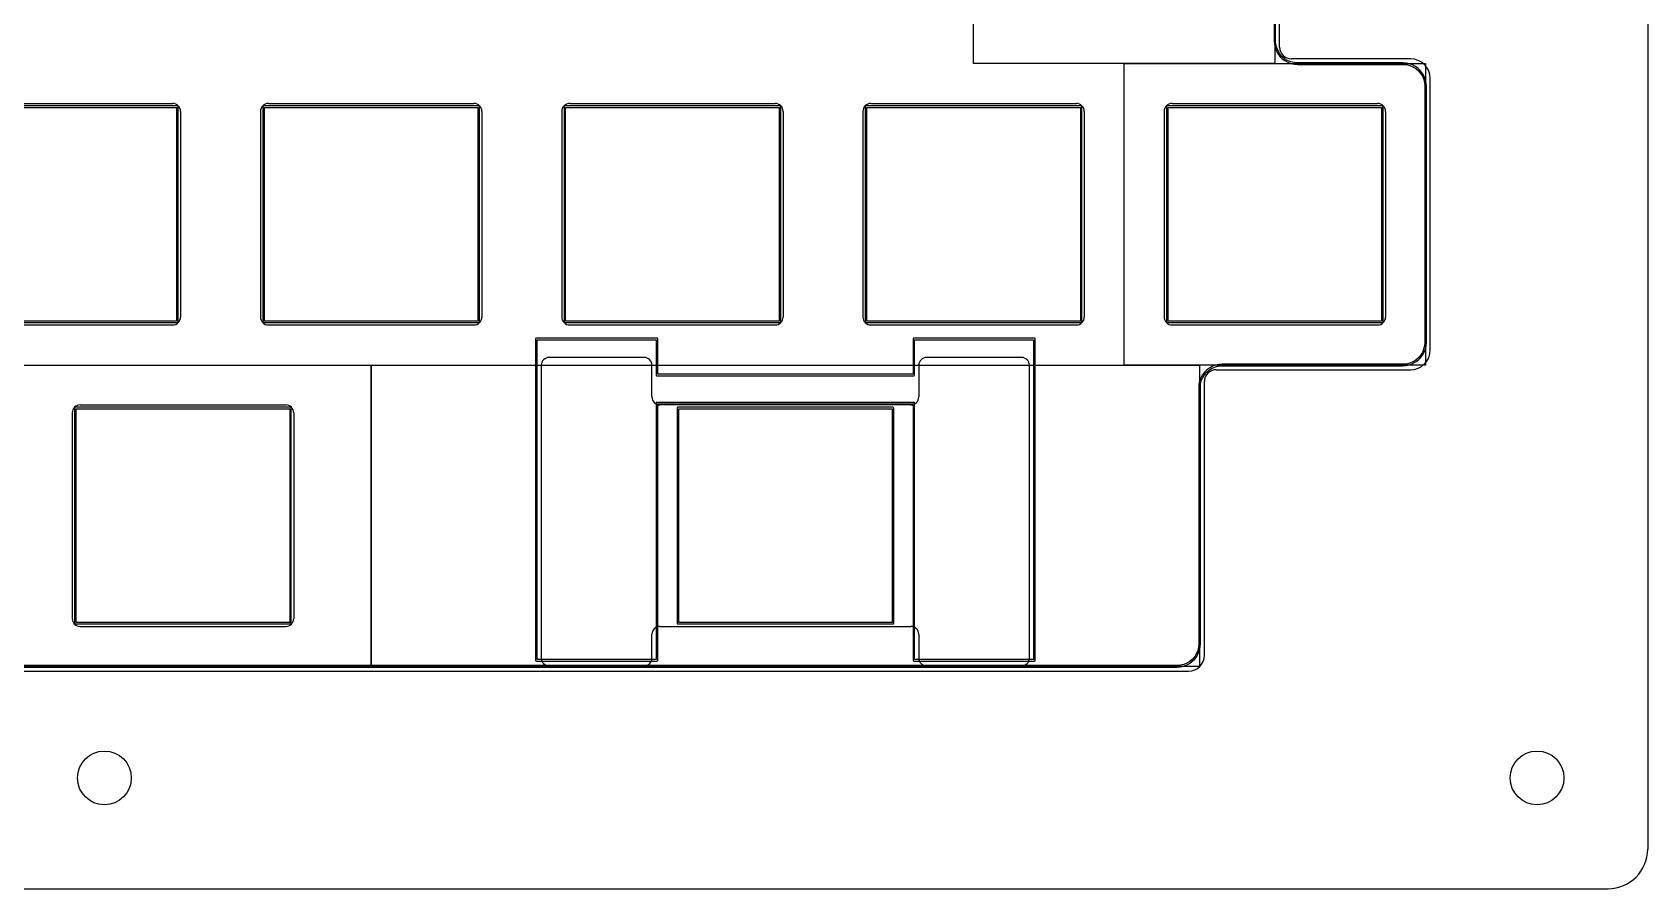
# Model space of a CAD drawing. Header units: millimetres. Extents: x 48 to 497, y 27 to 150.
# Drawn here: x 140.9 to 243, y 26.9 to 81 of the extents above; entities that cross this region are included whole.
import ezdxf

# ---------------------------------------------------------------- set-up
doc = ezdxf.new("R2010")
doc.units = ezdxf.units.MM
doc.layers.add('BLACK', color=20, linetype='Continuous')
doc.layers.add('ref', color=150, linetype='Continuous')

msp = doc.modelspace()

# ---------------------------------------------------------------- linework, layer by layer
for p, q in [((243.03, 133.48), (243.03, 29.38)), ((219.75, 80.08), (219.75, 97.13)), ((228.03, 79.33), (220.5, 79.33)), ((229.28, 60.93), (229.28, 78.08)), ((215.74, 59.68), (228.03, 59.68)), ((214.99, 41.63), (214.99, 58.93)), ((62.58, 40.63), (213.99, 40.63)), ((50.33, 26.88), (240.53, 26.88))]:
    msp.add_line(p, q)
for centre in [(145.43, 33.88), (236.03, 33.88)]:
    msp.add_circle(centre, 1.7)
for centre, radius, start, end in [((220.5, 80.08), 0.75, 180, 270), ((228.03, 78.08), 1.25, 0, 90), ((228.03, 60.93), 1.25, 270, 0), ((215.74, 58.93), 0.75, 90, 180), ((213.99, 41.63), 1, 270, 0), ((240.53, 29.38), 2.5, 270, 0)]:
    msp.add_arc(centre, radius, start, end)
at = {"layer": 'BLACK', "linetype": 'Continuous'}
for p, q in [((219.4, 96.65), (219.4, 80.46)), ((219.4, 96.65), (219.4, 80.46)), ((219.5, 80.46), (219.5, 96.65)), ((219.5, 80.46), (219.5, 96.65)), ((219.4, 80.46), (219.42, 80.25)), ((219.4, 80.46), (219.42, 80.25)), ((219.42, 80.25), (219.46, 80.04)), ((219.42, 80.25), (219.46, 80.04)), ((219.46, 80.04), (219.54, 79.85)), ((219.46, 80.04), (219.54, 79.85)), ((219.5, 80.45), (219.5, 80.46)), ((219.5, 80.46), (219.5, 80.46)), ((219.5, 80.45), (219.5, 80.46)), ((219.5, 80.46), (219.5, 80.46)), ((219.52, 80.24), (219.5, 80.45)), ((219.52, 80.24), (219.5, 80.45)), ((219.57, 80.03), (219.52, 80.24)), ((219.57, 80.03), (219.52, 80.24)), ((219.54, 79.85), (219.64, 79.66)), ((219.54, 79.85), (219.64, 79.66)), ((219.65, 79.83), (219.57, 80.03)), ((219.65, 79.83), (219.57, 80.03)), ((219.76, 79.65), (219.65, 79.83)), ((219.76, 79.65), (219.65, 79.83)), ((219.64, 79.66), (219.76, 79.49)), ((219.64, 79.66), (219.76, 79.49)), ((219.9, 79.48), (219.76, 79.65)), ((219.9, 79.48), (219.76, 79.65)), ((219.76, 79.49), (219.91, 79.34)), ((219.76, 79.49), (219.91, 79.34)), ((220.07, 79.34), (219.9, 79.48)), ((220.07, 79.34), (219.9, 79.48)), ((219.91, 79.34), (220.08, 79.22)), ((219.91, 79.34), (220.08, 79.22)), ((220.25, 79.23), (220.07, 79.34)), ((220.25, 79.23), (220.07, 79.34)), ((220.08, 79.22), (220.27, 79.12)), ((220.08, 79.22), (220.27, 79.12)), ((220.45, 79.15), (220.25, 79.23)), ((220.45, 79.15), (220.25, 79.23)), ((220.27, 79.12), (220.47, 79.04)), ((220.27, 79.12), (220.47, 79.04)), ((220.67, 79.09), (220.45, 79.15)), ((220.67, 79.09), (220.45, 79.15)), ((220.47, 79.04), (220.67, 79)), ((220.47, 79.04), (220.67, 79)), ((220.87, 79.08), (220.67, 79.09)), ((220.87, 79.08), (220.67, 79.09)), ((220.67, 79), (220.88, 78.98)), ((220.67, 79), (220.88, 78.98)), ((220.88, 79.08), (220.87, 79.08)), ((220.88, 79.08), (220.87, 79.08)), ((227.55, 79.08), (220.88, 79.08)), ((220.88, 79.08), (220.88, 79.08)), ((220.88, 79.08), (220.88, 79.08)), ((227.55, 79.08), (220.88, 79.08)), ((220.88, 79.08), (220.88, 79.08)), ((220.88, 79.08), (220.88, 79.08)), ((220.88, 78.98), (220.88, 78.98)), ((220.88, 78.98), (227.55, 78.98)), ((220.88, 78.98), (220.88, 78.98)), ((220.88, 78.98), (227.55, 78.98)), ((227.76, 79.06), (227.55, 79.08)), ((227.55, 79.08), (227.55, 79.08)), ((227.76, 79.06), (227.55, 79.08)), ((227.55, 79.08), (227.55, 79.08)), ((227.55, 78.98), (227.55, 78.98)), ((227.55, 78.98), (227.55, 78.98)), ((227.55, 78.98), (227.56, 78.98)), ((227.55, 78.98), (227.55, 78.98)), ((227.55, 78.98), (227.55, 78.98)), ((227.55, 78.98), (227.56, 78.98)), ((227.56, 78.98), (227.77, 78.97)), ((227.56, 78.98), (227.77, 78.97)), ((227.97, 79.02), (227.76, 79.06)), ((227.97, 79.02), (227.76, 79.06)), ((227.77, 78.97), (227.98, 78.92)), ((227.77, 78.97), (227.98, 78.92)), ((228.16, 78.95), (227.97, 79.02)), ((228.16, 78.95), (227.97, 79.02)), ((227.98, 78.92), (228.18, 78.83)), ((227.98, 78.92), (228.18, 78.83)), ((228.35, 78.84), (228.16, 78.95)), ((228.35, 78.84), (228.16, 78.95)), ((228.18, 78.83), (228.36, 78.72)), ((228.18, 78.83), (228.36, 78.72)), ((228.52, 78.72), (228.35, 78.84)), ((228.52, 78.72), (228.35, 78.84)), ((228.36, 78.72), (228.53, 78.58)), ((228.36, 78.72), (228.53, 78.58)), ((228.67, 78.57), (228.52, 78.72)), ((228.67, 78.57), (228.52, 78.72)), ((228.53, 78.58), (228.67, 78.41)), ((228.53, 78.58), (228.67, 78.41)), ((228.79, 78.4), (228.67, 78.57)), ((228.79, 78.4), (228.67, 78.57)), ((228.67, 78.41), (228.78, 78.23)), ((228.67, 78.41), (228.78, 78.23)), ((228.78, 78.23), (228.87, 78.03)), ((228.78, 78.23), (228.87, 78.03)), ((228.9, 78.22), (228.79, 78.4)), ((228.9, 78.22), (228.79, 78.4)), ((228.87, 78.03), (228.92, 77.82)), ((228.87, 78.03), (228.92, 77.82)), ((228.97, 78.02), (228.9, 78.22)), ((228.97, 78.02), (228.9, 78.22)), ((228.92, 77.82), (228.93, 77.61)), ((228.92, 77.82), (228.93, 77.61)), ((229.01, 77.81), (228.97, 78.02)), ((229.01, 77.81), (228.97, 78.02)), ((229.03, 77.6), (229.01, 77.81)), ((229.03, 77.6), (229.01, 77.81)), ((228.93, 77.61), (228.93, 77.6)), ((228.93, 77.61), (228.93, 77.6)), ((228.93, 77.6), (228.93, 61.41)), ((228.93, 77.6), (228.93, 61.41)), ((229.03, 61.41), (229.03, 77.6)), ((229.03, 77.6), (229.03, 77.6)), ((229.03, 77.6), (229.03, 77.6)), ((229.03, 61.41), (229.03, 77.6)), ((229.03, 77.6), (229.03, 77.6)), ((229.03, 77.6), (229.03, 77.6)), ((150.05, 76.36), (136.45, 76.36)), ((136.5, 76.26), (150, 76.26)), ((150, 76.26), (150, 62.76)), ((150.09, 76.34), (150.05, 76.36)), ((150.1, 76.31), (150.09, 76.34)), ((150.1, 62.71), (150.1, 76.31)), ((155.47, 76.34), (155.45, 76.31)), ((155.45, 76.31), (155.45, 62.71)), ((155.5, 76.36), (155.47, 76.34)), ((169.1, 76.36), (155.5, 76.36)), ((155.55, 62.76), (155.55, 76.26)), ((155.55, 76.26), (169.05, 76.26)), ((169.05, 76.26), (169.05, 62.76)), ((169.14, 76.34), (169.1, 76.36)), ((169.15, 76.31), (169.14, 76.34)), ((169.15, 62.71), (169.15, 76.31)), ((174.52, 76.34), (174.5, 76.31)), ((174.5, 76.31), (174.5, 62.71)), ((174.55, 76.36), (174.52, 76.34)), ((188.15, 76.36), (174.55, 76.36)), ((174.6, 62.76), (174.6, 76.26)), ((174.6, 76.26), (188.1, 76.26)), ((188.1, 76.26), (188.1, 62.76)), ((188.19, 76.34), (188.15, 76.36)), ((188.2, 76.31), (188.19, 76.34)), ((188.2, 62.71), (188.2, 76.31)), ((193.57, 76.34), (193.55, 76.31)), ((193.55, 76.31), (193.55, 62.71)), ((193.6, 76.36), (193.57, 76.34)), ((207.2, 76.36), (193.6, 76.36)), ((193.65, 62.76), (193.65, 76.26)), ((193.65, 76.26), (207.15, 76.26)), ((207.15, 76.26), (207.15, 62.76)), ((207.24, 76.34), (207.2, 76.36)), ((207.25, 76.31), (207.24, 76.34)), ((207.25, 62.71), (207.25, 76.31)), ((212.62, 76.34), (212.6, 76.31)), ((212.6, 76.31), (212.6, 62.71)), ((212.65, 76.36), (212.62, 76.34)), ((226.25, 76.36), (212.65, 76.36)), ((212.7, 62.76), (212.7, 76.26)), ((212.7, 76.26), (226.2, 76.26)), ((226.2, 76.26), (226.2, 62.76)), ((226.29, 76.34), (226.25, 76.36)), ((226.3, 76.31), (226.29, 76.34)), ((226.3, 62.71), (226.3, 76.31)), ((136.45, 62.66), (150.05, 62.66)), ((150, 62.76), (136.5, 62.76)), ((150.05, 62.66), (150.09, 62.67)), ((150.09, 62.67), (150.1, 62.71)), ((155.45, 62.71), (155.47, 62.67)), ((155.47, 62.67), (155.5, 62.66)), ((155.5, 62.66), (169.1, 62.66)), ((169.05, 62.76), (155.55, 62.76)), ((169.1, 62.66), (169.14, 62.67)), ((169.14, 62.67), (169.15, 62.71)), ((174.5, 62.71), (174.52, 62.67)), ((174.52, 62.67), (174.55, 62.66)), ((174.55, 62.66), (188.15, 62.66)), ((188.1, 62.76), (174.6, 62.76)), ((188.15, 62.66), (188.19, 62.67)), ((188.19, 62.67), (188.2, 62.71)), ((193.55, 62.71), (193.57, 62.67)), ((193.57, 62.67), (193.6, 62.66)), ((193.6, 62.66), (207.2, 62.66)), ((207.15, 62.76), (193.65, 62.76)), ((207.2, 62.66), (207.24, 62.67)), ((207.24, 62.67), (207.25, 62.71)), ((212.6, 62.71), (212.62, 62.67)), ((212.62, 62.67), (212.65, 62.66)), ((212.65, 62.66), (226.25, 62.66)), ((226.2, 62.76), (212.7, 62.76)), ((226.25, 62.66), (226.29, 62.67)), ((226.29, 62.67), (226.3, 62.71)), ((172.71, 61.67), (172.7, 61.63)), ((172.7, 61.63), (172.7, 41.31)), ((172.75, 61.68), (172.71, 61.67)), ((180.37, 61.68), (172.75, 61.68)), ((172.8, 41.36), (172.8, 61.58)), ((172.8, 61.58), (180.32, 61.58)), ((180.32, 61.58), (180.32, 59.35)), ((180.4, 61.67), (180.37, 61.68)), ((180.42, 61.63), (180.4, 61.67)), ((180.42, 59.4), (180.42, 61.63)), ((196.59, 61.67), (196.57, 61.63)), ((196.57, 61.63), (196.57, 59.4)), ((196.62, 61.68), (196.59, 61.67)), ((204.24, 61.68), (196.62, 61.68)), ((196.67, 59.35), (196.67, 61.58)), ((196.67, 61.58), (204.19, 61.58)), ((204.19, 61.58), (204.19, 41.36)), ((204.28, 61.67), (204.24, 61.68)), ((204.29, 61.63), (204.28, 61.67)), ((204.29, 41.31), (204.29, 61.63)), ((228.93, 61.4), (228.92, 61.19)), ((228.93, 61.4), (228.92, 61.19)), ((228.93, 61.41), (228.93, 61.41)), ((228.93, 61.41), (228.93, 61.41)), ((228.93, 61.41), (228.93, 61.4)), ((228.93, 61.41), (228.93, 61.41)), ((228.93, 61.41), (228.93, 61.41)), ((228.93, 61.41), (228.93, 61.4)), ((229.01, 61.2), (229.03, 61.41)), ((229.01, 61.2), (229.03, 61.41)), ((229.03, 61.41), (229.03, 61.41)), ((229.03, 61.41), (229.03, 61.41)), ((228.36, 60.29), (228.18, 60.18)), ((228.36, 60.29), (228.18, 60.18)), ((228.35, 60.17), (228.52, 60.29)), ((228.35, 60.17), (228.52, 60.29)), ((228.53, 60.43), (228.36, 60.29)), ((228.53, 60.43), (228.36, 60.29)), ((228.52, 60.29), (228.67, 60.44)), ((228.52, 60.29), (228.67, 60.44)), ((228.67, 60.6), (228.53, 60.43)), ((228.67, 60.6), (228.53, 60.43)), ((228.78, 60.78), (228.67, 60.6)), ((228.78, 60.78), (228.67, 60.6)), ((228.67, 60.44), (228.79, 60.61)), ((228.67, 60.44), (228.79, 60.61)), ((228.86, 60.98), (228.78, 60.78)), ((228.86, 60.98), (228.78, 60.78)), ((228.79, 60.61), (228.89, 60.8)), ((228.79, 60.61), (228.89, 60.8)), ((228.92, 61.19), (228.86, 60.98)), ((228.92, 61.19), (228.86, 60.98)), ((228.89, 60.8), (228.97, 60.99)), ((228.89, 60.8), (228.97, 60.99)), ((228.97, 60.99), (229.01, 61.2)), ((228.97, 60.99), (229.01, 61.2)), ((180.32, 59.35), (180.33, 59.31)), ((180.33, 59.31), (180.37, 59.3)), ((180.37, 59.3), (196.62, 59.3)), ((196.57, 59.4), (180.42, 59.4)), ((196.62, 59.3), (196.66, 59.31)), ((196.66, 59.31), (196.67, 59.35)), ((214.87, 59.35), (214.77, 59.17)), ((214.87, 59.35), (214.77, 59.17)), ((215, 59.52), (214.87, 59.35)), ((215, 59.52), (214.87, 59.35)), ((214.89, 59.18), (215, 59.36)), ((214.89, 59.18), (215, 59.36)), ((215.15, 59.67), (215, 59.52)), ((215.15, 59.67), (215, 59.52)), ((215, 59.36), (215.14, 59.53)), ((215, 59.36), (215.14, 59.53)), ((215.14, 59.53), (215.31, 59.67)), ((215.14, 59.53), (215.31, 59.67)), ((215.32, 59.79), (215.15, 59.67)), ((215.32, 59.79), (215.15, 59.67)), ((215.31, 59.67), (215.49, 59.78)), ((215.31, 59.67), (215.49, 59.78)), ((215.5, 59.9), (215.32, 59.79)), ((215.5, 59.9), (215.32, 59.79)), ((215.49, 59.78), (215.69, 59.87)), ((215.49, 59.78), (215.69, 59.87)), ((215.7, 59.97), (215.5, 59.9)), ((215.7, 59.97), (215.5, 59.9)), ((215.69, 59.87), (215.9, 59.92)), ((215.69, 59.87), (215.9, 59.92)), ((215.91, 60.01), (215.7, 59.97)), ((215.91, 60.01), (215.7, 59.97)), ((215.9, 59.92), (216.11, 59.93)), ((215.9, 59.92), (216.11, 59.93)), ((216.12, 60.03), (215.91, 60.01)), ((216.12, 60.03), (215.91, 60.01)), ((216.11, 59.93), (216.12, 59.93)), ((216.11, 59.93), (216.12, 59.93)), ((227.55, 60.03), (216.12, 60.03)), ((216.12, 60.03), (216.12, 60.03)), ((227.55, 60.03), (216.12, 60.03)), ((216.12, 60.03), (216.12, 60.03)), ((216.12, 59.93), (216.12, 59.93)), ((216.12, 59.93), (216.12, 59.93)), ((216.12, 59.93), (227.55, 59.93)), ((216.12, 59.93), (216.12, 59.93)), ((216.12, 59.93), (216.12, 59.93)), ((216.12, 59.93), (227.55, 59.93)), ((227.56, 60.03), (227.55, 60.03)), ((227.55, 60.03), (227.55, 60.03)), ((227.55, 60.03), (227.55, 60.03)), ((227.56, 60.03), (227.55, 60.03)), ((227.55, 60.03), (227.55, 60.03)), ((227.55, 60.03), (227.55, 60.03)), ((227.55, 59.93), (227.76, 59.95)), ((227.55, 59.93), (227.76, 59.95)), ((227.55, 59.93), (227.55, 59.93)), ((227.55, 59.93), (227.55, 59.93)), ((227.77, 60.04), (227.56, 60.03)), ((227.77, 60.04), (227.56, 60.03)), ((227.76, 59.95), (227.97, 59.99)), ((227.76, 59.95), (227.97, 59.99)), ((227.98, 60.1), (227.77, 60.04)), ((227.98, 60.1), (227.77, 60.04)), ((227.97, 59.99), (228.16, 60.07)), ((227.97, 59.99), (228.16, 60.07)), ((228.18, 60.18), (227.98, 60.1)), ((228.18, 60.18), (227.98, 60.1)), ((228.16, 60.07), (228.35, 60.17)), ((228.16, 60.07), (228.35, 60.17)), ((214.65, 58.76), (214.64, 58.55)), ((214.65, 58.76), (214.64, 58.55)), ((214.64, 58.55), (214.64, 58.55)), ((214.64, 58.55), (214.64, 58.55)), ((214.64, 58.55), (214.64, 58.55)), ((214.64, 58.55), (214.64, 42.36)), ((214.64, 58.55), (214.64, 58.55)), ((214.64, 58.55), (214.64, 58.55)), ((214.64, 58.55), (214.64, 58.55)), ((214.64, 58.55), (214.64, 42.36)), ((214.7, 58.97), (214.65, 58.76)), ((214.7, 58.97), (214.65, 58.76)), ((214.77, 59.17), (214.7, 58.97)), ((214.77, 59.17), (214.7, 58.97)), ((214.74, 58.56), (214.75, 58.77)), ((214.74, 58.56), (214.75, 58.77)), ((214.74, 58.55), (214.74, 58.56)), ((214.74, 58.55), (214.74, 58.56)), ((214.74, 42.36), (214.74, 58.55)), ((214.74, 42.36), (214.74, 58.55)), ((214.75, 58.77), (214.8, 58.98)), ((214.75, 58.77), (214.8, 58.98)), ((214.8, 58.98), (214.89, 59.18)), ((214.8, 58.98), (214.89, 59.18)), ((143.56, 57.29), (143.55, 57.26)), ((143.55, 57.26), (143.55, 43.66)), ((143.6, 57.31), (143.56, 57.29)), ((157.2, 57.31), (143.6, 57.31)), ((157.23, 57.29), (157.2, 57.31)), ((157.25, 57.26), (157.23, 57.29)), ((157.25, 43.66), (157.25, 57.26)), ((180.33, 57.6), (180.32, 57.57)), ((180.32, 57.57), (180.32, 41.36)), ((180.37, 57.62), (180.33, 57.6)), ((196.62, 57.62), (180.37, 57.62)), ((180.42, 41.31), (180.42, 57.52)), ((180.42, 57.52), (196.57, 57.52)), ((181.66, 57.29), (181.65, 57.26)), ((181.65, 57.26), (181.65, 43.66)), ((181.7, 57.31), (181.66, 57.29)), ((195.3, 57.31), (181.7, 57.31)), ((195.33, 57.29), (195.3, 57.31)), ((195.35, 57.26), (195.33, 57.29)), ((195.35, 43.66), (195.35, 57.26)), ((196.57, 57.52), (196.57, 41.31)), ((196.66, 57.6), (196.62, 57.62)), ((196.67, 57.57), (196.66, 57.6)), ((196.67, 41.36), (196.67, 57.57)), ((143.65, 43.71), (143.65, 57.21)), ((143.65, 57.21), (157.15, 57.21)), ((157.15, 57.21), (157.15, 43.71)), ((181.75, 43.71), (181.75, 57.21)), ((181.75, 57.21), (195.25, 57.21)), ((195.25, 57.21), (195.25, 43.71)), ((143.55, 43.66), (143.56, 43.62)), ((143.56, 43.62), (143.6, 43.61)), ((143.6, 43.61), (157.2, 43.61)), ((157.15, 43.71), (143.65, 43.71)), ((157.2, 43.61), (157.23, 43.62)), ((157.23, 43.62), (157.25, 43.66)), ((181.65, 43.66), (181.66, 43.62)), ((181.66, 43.62), (181.7, 43.61)), ((181.7, 43.61), (195.3, 43.61)), ((195.25, 43.71), (181.75, 43.71)), ((195.3, 43.61), (195.33, 43.62)), ((195.33, 43.62), (195.35, 43.66)), ((214.58, 41.94), (214.49, 41.74)), ((214.58, 41.94), (214.49, 41.74)), ((214.63, 42.15), (214.58, 41.94)), ((214.63, 42.15), (214.58, 41.94)), ((214.61, 41.75), (214.68, 41.95)), ((214.61, 41.75), (214.68, 41.95)), ((214.64, 42.35), (214.63, 42.15)), ((214.64, 42.35), (214.63, 42.15)), ((214.64, 42.36), (214.64, 42.36)), ((214.64, 42.36), (214.64, 42.35)), ((214.64, 42.36), (214.64, 42.36)), ((214.64, 42.36), (214.64, 42.35)), ((214.68, 41.95), (214.73, 42.15)), ((214.68, 41.95), (214.73, 42.15)), ((214.73, 42.15), (214.74, 42.36)), ((214.73, 42.15), (214.74, 42.36)), ((214.74, 42.36), (214.74, 42.36)), ((214.74, 42.36), (214.74, 42.36)), ((213.26, 40.98), (63.31, 40.98)), ((213.26, 40.98), (63.31, 40.98)), ((63.31, 40.88), (213.26, 40.88)), ((63.31, 40.88), (213.26, 40.88)), ((172.7, 41.31), (172.71, 41.28)), ((172.71, 41.28), (172.75, 41.26)), ((172.75, 41.26), (180.37, 41.26)), ((180.32, 41.36), (172.8, 41.36)), ((180.37, 41.26), (180.4, 41.28)), ((180.4, 41.28), (180.42, 41.31)), ((196.57, 41.31), (196.58, 41.31)), ((196.58, 41.31), (196.57, 41.31)), ((196.57, 41.31), (196.59, 41.28)), ((196.59, 41.28), (196.62, 41.26)), ((196.62, 41.26), (204.24, 41.26)), ((204.19, 41.36), (196.67, 41.36)), ((204.24, 41.26), (204.28, 41.28)), ((204.28, 41.28), (204.29, 41.31)), ((213.27, 40.98), (213.26, 40.98)), ((213.26, 40.98), (213.26, 40.98)), ((213.26, 40.98), (213.26, 40.98)), ((213.27, 40.98), (213.26, 40.98)), ((213.26, 40.98), (213.26, 40.98)), ((213.26, 40.98), (213.26, 40.98)), ((213.26, 40.88), (213.47, 40.9)), ((213.26, 40.88), (213.47, 40.9)), ((213.26, 40.88), (213.26, 40.88)), ((213.26, 40.88), (213.26, 40.88)), ((213.48, 41), (213.27, 40.98)), ((213.48, 41), (213.27, 40.98)), ((213.47, 40.9), (213.68, 40.94)), ((213.47, 40.9), (213.68, 40.94)), ((213.69, 41.05), (213.48, 41)), ((213.69, 41.05), (213.48, 41)), ((213.68, 40.94), (213.88, 41.02)), ((213.68, 40.94), (213.88, 41.02)), ((213.89, 41.13), (213.69, 41.05)), ((213.89, 41.13), (213.69, 41.05)), ((213.88, 41.02), (214.06, 41.12)), ((213.88, 41.02), (214.06, 41.12)), ((214.07, 41.24), (213.89, 41.13)), ((214.07, 41.24), (213.89, 41.13)), ((214.06, 41.12), (214.23, 41.25)), ((214.06, 41.12), (214.23, 41.25)), ((214.24, 41.39), (214.07, 41.24)), ((214.24, 41.39), (214.07, 41.24)), ((214.23, 41.25), (214.38, 41.39)), ((214.23, 41.25), (214.38, 41.39)), ((214.38, 41.55), (214.24, 41.39)), ((214.38, 41.55), (214.24, 41.39)), ((214.49, 41.74), (214.38, 41.55)), ((214.49, 41.74), (214.38, 41.55)), ((214.38, 41.39), (214.51, 41.56)), ((214.38, 41.39), (214.51, 41.56)), ((214.51, 41.56), (214.61, 41.75)), ((214.51, 41.56), (214.61, 41.75))]:
    msp.add_line(p, q, dxfattribs=at)
at = {"layer": 'ref'}
for p, q in [((136.75, 76.51), (149.75, 76.51)), ((150.25, 76.01), (150.25, 63.01)), ((155.3, 76.01), (155.3, 63.01)), ((155.8, 76.51), (168.8, 76.51)), ((169.3, 76.01), (169.3, 63.01)), ((174.35, 76.01), (174.35, 63.01)), ((174.85, 76.51), (187.85, 76.51)), ((188.35, 76.01), (188.35, 63.01)), ((193.4, 76.01), (193.4, 63.01)), ((193.9, 76.51), (206.9, 76.51)), ((207.4, 76.01), (207.4, 63.01)), ((212.45, 76.01), (212.45, 63.01)), ((212.95, 76.51), (225.95, 76.51)), ((226.45, 76.01), (226.45, 63.01)), ((136.75, 62.51), (149.75, 62.51)), ((155.8, 62.51), (168.8, 62.51)), ((174.85, 62.51), (187.85, 62.51)), ((193.9, 62.51), (206.9, 62.51)), ((212.95, 62.51), (225.95, 62.51)), ((179.56, 60.46), (173.56, 60.46)), ((203.43, 60.46), (197.43, 60.46)), ((173.06, 59.96), (173.06, 41.46)), ((180.06, 57.96), (180.06, 59.96)), ((196.93, 59.96), (196.93, 57.96)), ((203.93, 41.46), (203.93, 59.96)), ((143.9, 57.46), (156.9, 57.46)), ((196.43, 57.46), (180.56, 57.46)), ((143.4, 56.96), (143.4, 43.96)), ((157.4, 56.96), (157.4, 43.96)), ((143.9, 43.46), (156.9, 43.46)), ((180.06, 41.46), (180.06, 42.96)), ((180.56, 43.46), (196.43, 43.46)), ((196.93, 42.96), (196.93, 41.46)), ((173.56, 40.96), (179.56, 40.96)), ((197.43, 40.96), (203.43, 40.96))]:
    msp.add_line(p, q, dxfattribs=at)
for points in [[(200.4, 98.08), (219.45, 98.08), (219.45, 79.03), (200.4, 79.03)], [(209.93, 79.03), (228.98, 79.03), (228.98, 59.98), (209.93, 59.98)], [(138.49, 59.98), (162.3, 59.98), (162.3, 40.93), (138.49, 40.93)], [(162.3, 59.98), (214.69, 59.98), (214.69, 40.93), (162.3, 40.93)]]:
    msp.add_lwpolyline(points, close=True, dxfattribs=at)
for centre, start, end in [((149.75, 76.01), 0, 90), ((155.8, 76.01), 90, 180), ((168.8, 76.01), 0, 90), ((174.85, 76.01), 90, 180), ((187.85, 76.01), 0, 90), ((193.9, 76.01), 90, 180), ((206.9, 76.01), 0, 90), ((212.95, 76.01), 90, 180), ((225.95, 76.01), 0, 90), ((149.75, 63.01), 270, 0), ((155.8, 63.01), 180, 270), ((168.8, 63.01), 270, 0), ((174.85, 63.01), 180, 270), ((187.85, 63.01), 270, 0), ((193.9, 63.01), 180, 270), ((206.9, 63.01), 270, 0), ((212.95, 63.01), 180, 270), ((225.95, 63.01), 270, 0), ((173.56, 59.96), 90, 180), ((179.56, 59.96), 0, 90), ((197.43, 59.96), 90, 180), ((203.43, 59.96), 0, 90), ((143.9, 56.96), 90, 180), ((156.9, 56.96), 0, 90), ((180.56, 57.96), 180, 270), ((196.43, 57.96), 270, 0), ((143.9, 43.96), 180, 270), ((156.9, 43.96), 270, 0), ((180.56, 42.96), 90, 180), ((196.43, 42.96), 0, 90), ((173.56, 41.46), 180, 270), ((179.56, 41.46), 270, 0), ((197.43, 41.46), 180, 270), ((203.43, 41.46), 270, 0)]:
    msp.add_arc(centre, 0.5, start, end, dxfattribs=at)

doc.saveas('drawing.dxf')
